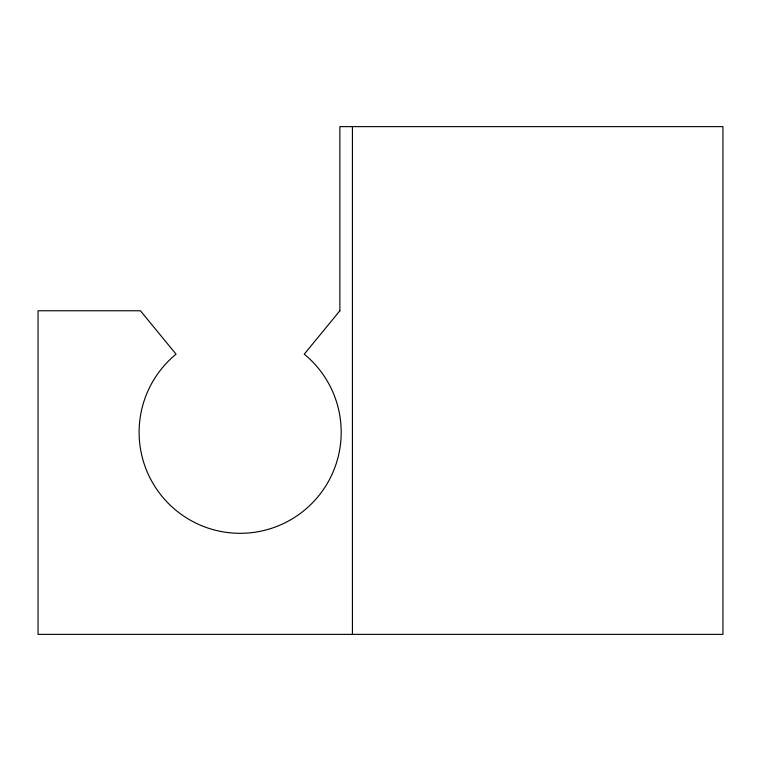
<?xml version="1.0" encoding="UTF-8"?>
<svg xmlns="http://www.w3.org/2000/svg" width="761" height="761" viewBox="0 0 761 761"><rect width="100%" height="100%" fill="white"/><g stroke="black" fill="none" stroke-linecap="round" stroke-linejoin="round"><path stroke-width="1.14" d="M352.429 126.63L352.429 634.37M339.872 310.764L304.257 354.16A101.051 101.051 0 0 1 313.903 501.347A101.051 101.051 0 0 1 166.402 501.347A101.051 101.051 0 0 1 176.048 354.16L140.433 310.764L38.05 310.764L38.05 634.37L722.95 634.37L722.95 126.63L339.872 126.63L339.872 310.764"/></g></svg>
